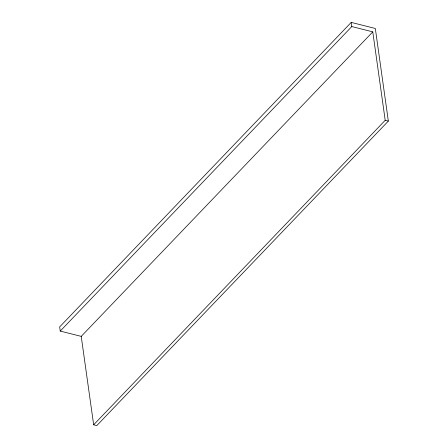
<?xml version="1.0" encoding="UTF-8"?>
<svg xmlns="http://www.w3.org/2000/svg" width="448" height="448" viewBox="0 0 448 448"><rect width="100%" height="100%" fill="white"/><g stroke="black" fill="none" stroke-linecap="round" stroke-linejoin="round"><path stroke-width="0.67" d="M81.228 336.37L93.66 424.81L96.796 425.6L388.338 121.089L375.323 28.482L351.204 22.4L59.662 326.911L60.245 331.083L81.228 336.37L372.775 31.858L351.792 26.566L60.245 331.083M93.66 424.81L385.202 120.294L372.775 31.858M385.202 120.294L388.338 121.089M351.204 22.4L351.792 26.566"/></g></svg>
